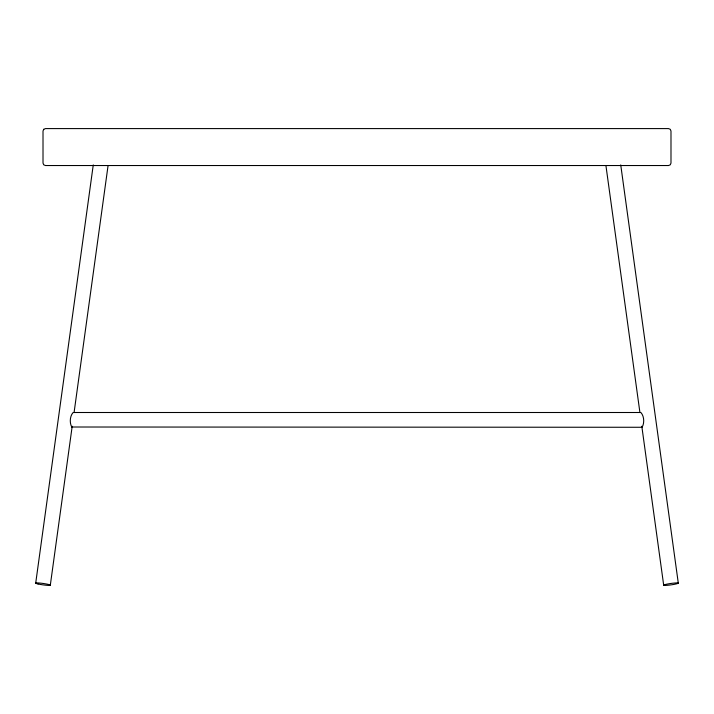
<?xml version="1.0" encoding="UTF-8"?>
<svg xmlns="http://www.w3.org/2000/svg" width="714" height="714" viewBox="0 0 714 714"><rect width="100%" height="100%" fill="white"/><g stroke="black" fill="none" stroke-linecap="round" stroke-linejoin="round"><path stroke-width="1.07" d="M71.944 427.008L642.082 427.275C644.599 423.072 644.215 416.155 640.877 412.505L73.123 412.505C69.785 416.155 69.401 423.072 71.918 427.275M35.7 583.151L93.266 164.898M50.319 585.168L72.194 426.258M74.167 411.907L108.037 165.818M620.734 164.898L678.3 583.151A7.39 0.705 -8.1 0 1 667.09 585.319A7.39 0.705 -8.1 0 1 667.581 584.007A7.39 0.705 -8.1 0 1 678.3 583.151M605.963 165.818L639.833 411.907M641.806 426.258L663.681 585.168M43.732 129.314L43.01 131.055L43.01 163.069L43.732 164.809L45.473 165.532L668.527 165.532L670.267 164.809L670.99 163.069L670.99 131.055L670.267 129.314L668.527 128.591L45.473 128.591L43.732 129.314M38.047 583.981A7.39 0.705 8.1 0 0 50.141 585.328A7.39 0.705 8.1 0 0 40.841 583.168A7.39 0.705 8.1 0 0 38.047 583.981"/></g></svg>
